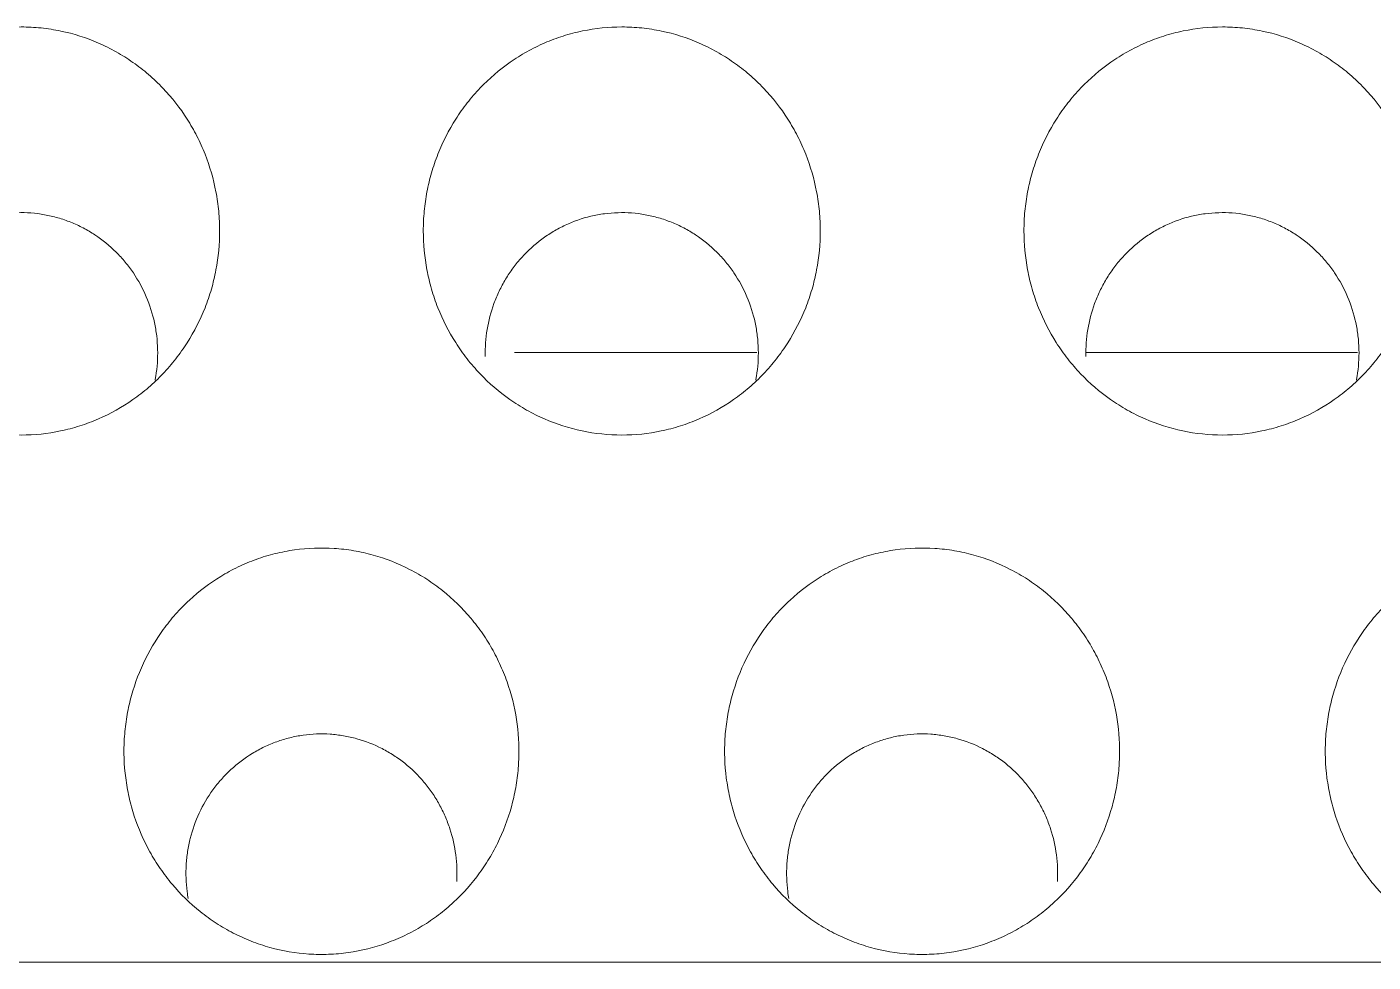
# Model space of a CAD drawing. Header units: millimetres. Extents: x 70151 to 230897, y 35202 to 113211.
# Drawn here: x 179014.93 to 179021.63, y 69179.68 to 69184.33 of the extents above; entities that cross this region are included whole.
import ezdxf

# ---------------------------------------------------------------- set-up
doc = ezdxf.new("R2010")
doc.units = ezdxf.units.MM
doc.header["$LTSCALE"] = 50
doc.layers.add('2-con', color=2, linetype='Continuous')
doc.layers.add('mark-B', color=2, linetype='Continuous', lineweight=20)

# ---------------------------------------------------------------- blocks, each defined once
blk = doc.blocks.new('무풍1WAY 대형')
at = {"layer": 'mark-B'}
for p, q in [((289.2596, -420.2368), (-384.8363, -420.2368)), ((-365.2828, -423.2677), (-366.6339, -423.2677)), ((-362.4417, -423.2677), (-363.6468, -423.2677))]:
    blk.add_line(p, q, dxfattribs=at)
for points, knots in [([(-368.4365, -421.2256), (-368.4403, -421.2909), (-368.4355, -421.4199), (-368.4073, -421.5457), (-368.3819, -421.6232), (-368.3764, -421.6387), (-368.3648, -421.6692), (-368.3464, -421.7144), (-368.3105, -421.7869), (-368.2765, -421.842), (-368.2489, -421.8822), (-368.2394, -421.8954), (-368.2196, -421.9214), (-368.2093, -421.9342), (-368.1565, -421.997), (-368.1099, -422.0424), (-368.0339, -422.1033), (-368.0075, -422.1224), (-367.9662, -422.1492), (-367.9522, -422.1578), (-367.9236, -422.1743), (-367.9092, -422.1822), (-367.8363, -422.2196), (-367.7757, -422.2433), (-367.6969, -422.2653), (-367.681, -422.2693), (-367.6488, -422.2765), (-367.6326, -422.2797), (-367.5838, -422.288), (-367.5512, -422.2918), (-367.4533, -422.2982), (-367.388, -422.2959), (-367.3062, -422.2843), (-367.2899, -422.2816), (-367.2576, -422.2753), (-367.2095, -422.2647), (-367.1314, -422.241), (-367.071, -422.2158), (-367.0266, -422.1945), (-367.0118, -422.187), (-366.9829, -422.1713), (-366.9686, -422.1631), (-366.8988, -422.1205), (-366.8469, -422.0812), (-366.787, -422.0257), (-366.7752, -422.0143), (-366.7522, -421.9908), (-366.741, -421.9788), (-366.7084, -421.942), (-366.6881, -421.9166), (-366.6309, -421.8379), (-366.5979, -421.7819), (-366.5425, -421.663), (-366.5209, -421.6019), (-366.4972, -421.5078), (-366.4907, -421.4761), (-366.4808, -421.4118), (-366.4773, -421.3791), (-366.4716, -421.2817), (-366.4739, -421.2171), (-366.4863, -421.1209), (-366.4919, -421.0889), (-366.5027, -421.0411), (-366.5067, -421.0252), (-366.5153, -420.9938), (-366.52, -420.9782), (-366.5453, -420.9012), (-366.571, -420.8419), (-366.6104, -420.7708), (-366.6187, -420.7568), (-366.6359, -420.7289), (-366.6449, -420.7152), (-366.6727, -420.6747), (-366.6924, -420.6488), (-366.7551, -420.5743), (-366.8015, -420.5289), (-366.8654, -420.4776), (-366.8786, -420.4676), (-366.9053, -420.4484), (-366.9459, -420.4206), (-367.0164, -420.3798), (-367.0757, -420.353), (-367.1214, -420.335), (-367.1368, -420.3294), (-367.1681, -420.319), (-367.1839, -420.3141), (-367.2634, -420.2921), (-367.3278, -420.2811), (-367.4256, -420.2747), (-367.4585, -420.2742), (-367.508, -420.276), (-367.5245, -420.2771), (-367.5573, -420.28), (-367.5737, -420.2819), (-367.6547, -420.2934), (-367.7181, -420.3091), (-367.7955, -420.3369), (-367.8109, -420.3429), (-367.8414, -420.3557), (-367.8863, -420.3759), (-367.958, -420.4149), (-368.0119, -420.4516), (-368.051, -420.4812), (-368.0638, -420.4914), (-368.089, -420.5126), (-368.1014, -420.5235), (-368.1615, -420.5792), (-368.2045, -420.6279), (-368.2619, -420.7068), (-368.2798, -420.7342), (-368.313, -420.7908), (-368.3282, -420.8196), (-368.3692, -420.9079), (-368.3909, -420.9689), (-368.4148, -421.0636), (-368.4213, -421.0958), (-368.4312, -421.1604), (-368.4346, -421.1929), (-368.4365, -421.2256)], [0, 0, 0, 0, 0.03125, 0.0625, 0.0625, 0.070312, 0.070312, 0.078125, 0.09375, 0.109375, 0.109375, 0.117187, 0.117187, 0.125, 0.125, 0.15625, 0.15625, 0.171875, 0.171875, 0.179687, 0.179687, 0.1875, 0.1875, 0.21875, 0.21875, 0.226562, 0.226562, 0.234375, 0.234375, 0.25, 0.25, 0.28125, 0.28125, 0.289062, 0.289062, 0.296875, 0.3125, 0.328125, 0.328125, 0.335937, 0.335937, 0.34375, 0.34375, 0.375, 0.375, 0.382812, 0.382812, 0.390625, 0.390625, 0.40625, 0.40625, 0.4375, 0.4375, 0.46875, 0.46875, 0.484375, 0.484375, 0.5, 0.5, 0.53125, 0.53125, 0.546875, 0.546875, 0.554687, 0.554687, 0.5625, 0.5625, 0.59375, 0.59375, 0.601562, 0.601562, 0.609375, 0.609375, 0.625, 0.625, 0.65625, 0.65625, 0.664062, 0.664062, 0.671875, 0.6875, 0.703125, 0.703125, 0.710937, 0.710937, 0.71875, 0.71875, 0.75, 0.75, 0.765625, 0.765625, 0.773437, 0.773437, 0.78125, 0.78125, 0.8125, 0.8125, 0.820312, 0.820312, 0.828125, 0.84375, 0.859375, 0.859375, 0.867187, 0.867187, 0.875, 0.875, 0.90625, 0.90625, 0.921875, 0.921875, 0.9375, 0.9375, 0.96875, 0.96875, 0.984375, 0.984375, 1, 1, 1, 1]), ([(-365.4489, -421.2256), (-365.4527, -421.2909), (-365.4479, -421.4199), (-365.4197, -421.5457), (-365.3944, -421.6232), (-365.3889, -421.6387), (-365.3773, -421.6692), (-365.3588, -421.7144), (-365.323, -421.7869), (-365.289, -421.842), (-365.2614, -421.8822), (-365.2518, -421.8954), (-365.232, -421.9214), (-365.2218, -421.9342), (-365.1689, -421.997), (-365.1224, -422.0424), (-365.0463, -422.1033), (-365.0199, -422.1224), (-364.9787, -422.1492), (-364.9646, -422.1578), (-364.9361, -422.1743), (-364.9216, -422.1822), (-364.8488, -422.2196), (-364.7881, -422.2433), (-364.7093, -422.2653), (-364.6934, -422.2693), (-364.6613, -422.2765), (-364.645, -422.2797), (-364.5962, -422.288), (-364.5636, -422.2918), (-364.4658, -422.2982), (-364.4005, -422.2959), (-364.3187, -422.2843), (-364.3023, -422.2816), (-364.27, -422.2753), (-364.2219, -422.2647), (-364.1438, -422.241), (-364.0835, -422.2158), (-364.039, -422.1945), (-364.0243, -422.187), (-363.9953, -422.1713), (-363.9811, -422.1631), (-363.9112, -422.1205), (-363.8594, -422.0812), (-363.7994, -422.0257), (-363.7877, -422.0143), (-363.7647, -421.9908), (-363.7535, -421.9788), (-363.7209, -421.942), (-363.7005, -421.9166), (-363.6433, -421.8379), (-363.6103, -421.7819), (-363.5549, -421.663), (-363.5333, -421.6019), (-363.5096, -421.5078), (-363.5032, -421.4761), (-363.4933, -421.4118), (-363.4898, -421.3791), (-363.4841, -421.2817), (-363.4863, -421.2171), (-363.4987, -421.1209), (-363.5043, -421.0889), (-363.5151, -421.0411), (-363.5191, -421.0252), (-363.5278, -420.9938), (-363.5325, -420.9782), (-363.5577, -420.9012), (-363.5835, -420.8419), (-363.6229, -420.7708), (-363.6311, -420.7568), (-363.6483, -420.7289), (-363.6573, -420.7152), (-363.6851, -420.6747), (-363.7049, -420.6488), (-363.7675, -420.5743), (-363.8139, -420.5289), (-363.8779, -420.4776), (-363.891, -420.4676), (-363.9177, -420.4484), (-363.9583, -420.4206), (-364.0288, -420.3798), (-364.0882, -420.353), (-364.1339, -420.335), (-364.1493, -420.3294), (-364.1805, -420.319), (-364.1964, -420.3141), (-364.2758, -420.2921), (-364.3402, -420.2811), (-364.4381, -420.2747), (-364.4709, -420.2742), (-364.5205, -420.276), (-364.537, -420.2771), (-364.5698, -420.28), (-364.5861, -420.2819), (-364.6672, -420.2934), (-364.7306, -420.3091), (-364.8079, -420.3369), (-364.8234, -420.3429), (-364.8538, -420.3557), (-364.8988, -420.3759), (-364.9705, -420.4149), (-365.0243, -420.4516), (-365.0635, -420.4812), (-365.0763, -420.4914), (-365.1015, -420.5126), (-365.1139, -420.5235), (-365.1739, -420.5792), (-365.217, -420.6279), (-365.2743, -420.7068), (-365.2922, -420.7342), (-365.3255, -420.7908), (-365.3406, -420.8196), (-365.3817, -420.9079), (-365.4033, -420.9689), (-365.4272, -421.0636), (-365.4337, -421.0958), (-365.4436, -421.1604), (-365.4471, -421.1929), (-365.4489, -421.2256)], [0, 0, 0, 0, 0.03125, 0.0625, 0.0625, 0.070313, 0.070313, 0.078125, 0.09375, 0.109375, 0.109375, 0.117188, 0.117188, 0.125, 0.125, 0.15625, 0.15625, 0.171875, 0.171875, 0.179688, 0.179688, 0.1875, 0.1875, 0.21875, 0.21875, 0.226563, 0.226563, 0.234375, 0.234375, 0.25, 0.25, 0.28125, 0.28125, 0.289063, 0.289063, 0.296875, 0.3125, 0.328125, 0.328125, 0.335938, 0.335938, 0.34375, 0.34375, 0.375, 0.375, 0.382813, 0.382813, 0.390625, 0.390625, 0.40625, 0.40625, 0.4375, 0.4375, 0.46875, 0.46875, 0.484375, 0.484375, 0.5, 0.5, 0.53125, 0.53125, 0.546875, 0.546875, 0.554688, 0.554688, 0.5625, 0.5625, 0.59375, 0.59375, 0.601563, 0.601563, 0.609375, 0.609375, 0.625, 0.625, 0.65625, 0.65625, 0.664063, 0.664063, 0.671875, 0.6875, 0.703125, 0.703125, 0.710938, 0.710938, 0.71875, 0.71875, 0.75, 0.75, 0.765625, 0.765625, 0.773438, 0.773438, 0.78125, 0.78125, 0.8125, 0.8125, 0.820313, 0.820313, 0.828125, 0.84375, 0.859375, 0.859375, 0.867188, 0.867188, 0.875, 0.875, 0.90625, 0.90625, 0.921875, 0.921875, 0.9375, 0.9375, 0.96875, 0.96875, 0.984375, 0.984375, 1, 1, 1, 1]), ([(-362.4614, -421.2256), (-362.4652, -421.2909), (-362.4604, -421.4199), (-362.4322, -421.5457), (-362.4068, -421.6232), (-362.4013, -421.6387), (-362.3897, -421.6692), (-362.3713, -421.7144), (-362.3355, -421.7869), (-362.3014, -421.842), (-362.2738, -421.8822), (-362.2643, -421.8954), (-362.2445, -421.9214), (-362.2342, -421.9342), (-362.1814, -421.997), (-362.1348, -422.0424), (-362.0588, -422.1033), (-362.0324, -422.1224), (-361.9911, -422.1492), (-361.9771, -422.1578), (-361.9485, -422.1743), (-361.9341, -422.1822), (-361.8612, -422.2196), (-361.8006, -422.2433), (-361.7218, -422.2653), (-361.7059, -422.2693), (-361.6738, -422.2765), (-361.6575, -422.2797), (-361.6087, -422.288), (-361.5761, -422.2918), (-361.4782, -422.2982), (-361.4129, -422.2959), (-361.3311, -422.2843), (-361.3148, -422.2816), (-361.2825, -422.2753), (-361.2344, -422.2647), (-361.1563, -422.241), (-361.0959, -422.2158), (-361.0515, -422.1945), (-361.0367, -422.187), (-361.0078, -422.1713), (-360.9935, -422.1631), (-360.9237, -422.1205), (-360.8718, -422.0812), (-360.8119, -422.0257), (-360.8001, -422.0143), (-360.7771, -421.9908), (-360.7659, -421.9788), (-360.7333, -421.942), (-360.713, -421.9166), (-360.6558, -421.8379), (-360.6228, -421.7819), (-360.5674, -421.663), (-360.5458, -421.6019), (-360.5221, -421.5078), (-360.5156, -421.4761), (-360.5057, -421.4118), (-360.5022, -421.3791), (-360.4965, -421.2817), (-360.4988, -421.2171), (-360.5112, -421.1209), (-360.5168, -421.0889), (-360.5276, -421.0411), (-360.5316, -421.0252), (-360.5402, -420.9938), (-360.5449, -420.9782), (-360.5702, -420.9012), (-360.596, -420.8419), (-360.6353, -420.7708), (-360.6436, -420.7568), (-360.6608, -420.7289), (-360.6698, -420.7152), (-360.6976, -420.6747), (-360.7173, -420.6488), (-360.78, -420.5743), (-360.8264, -420.5289), (-360.8903, -420.4776), (-360.9035, -420.4676), (-360.9302, -420.4484), (-360.9708, -420.4206), (-361.0413, -420.3798), (-361.1006, -420.353), (-361.1463, -420.335), (-361.1617, -420.3294), (-361.193, -420.319), (-361.2088, -420.3141), (-361.2883, -420.2921), (-361.3527, -420.2811), (-361.4505, -420.2747), (-361.4834, -420.2742), (-361.5329, -420.276), (-361.5494, -420.2771), (-361.5823, -420.28), (-361.5986, -420.2819), (-361.6796, -420.2934), (-361.743, -420.3091), (-361.8204, -420.3369), (-361.8358, -420.3429), (-361.8663, -420.3557), (-361.9112, -420.3759), (-361.9829, -420.4149), (-362.0368, -420.4516), (-362.0759, -420.4812), (-362.0887, -420.4914), (-362.114, -420.5126), (-362.1263, -420.5235), (-362.1864, -420.5792), (-362.2294, -420.6279), (-362.2868, -420.7068), (-362.3047, -420.7342), (-362.338, -420.7908), (-362.3531, -420.8196), (-362.3941, -420.9079), (-362.4158, -420.9689), (-362.4397, -421.0636), (-362.4462, -421.0958), (-362.4561, -421.1604), (-362.4595, -421.1929), (-362.4614, -421.2256)], [0, 0, 0, 0, 0.03125, 0.0625, 0.0625, 0.070313, 0.070313, 0.078125, 0.09375, 0.109375, 0.109375, 0.117188, 0.117188, 0.125, 0.125, 0.15625, 0.15625, 0.171875, 0.171875, 0.179688, 0.179688, 0.1875, 0.1875, 0.21875, 0.21875, 0.226563, 0.226563, 0.234375, 0.234375, 0.25, 0.25, 0.28125, 0.28125, 0.289063, 0.289063, 0.296875, 0.3125, 0.328125, 0.328125, 0.335938, 0.335938, 0.34375, 0.34375, 0.375, 0.375, 0.382813, 0.382813, 0.390625, 0.390625, 0.40625, 0.40625, 0.4375, 0.4375, 0.46875, 0.46875, 0.484375, 0.484375, 0.5, 0.5, 0.53125, 0.53125, 0.546875, 0.546875, 0.554688, 0.554688, 0.5625, 0.5625, 0.59375, 0.59375, 0.601563, 0.601563, 0.609375, 0.609375, 0.625, 0.625, 0.65625, 0.65625, 0.664063, 0.664063, 0.671875, 0.6875, 0.703125, 0.703125, 0.710938, 0.710938, 0.71875, 0.71875, 0.75, 0.75, 0.765625, 0.765625, 0.773438, 0.773438, 0.78125, 0.78125, 0.8125, 0.8125, 0.820313, 0.820313, 0.828125, 0.84375, 0.859375, 0.859375, 0.867188, 0.867188, 0.875, 0.875, 0.90625, 0.90625, 0.921875, 0.921875, 0.9375, 0.9375, 0.96875, 0.96875, 0.984375, 0.984375, 1, 1, 1, 1]), ([(-363.8055, -420.5524), (-363.8034, -420.5639), (-363.8016, -420.5755), (-363.7945, -420.6312), (-363.7929, -420.6755), (-363.7969, -420.7423), (-363.7993, -420.7647), (-363.8061, -420.8088), (-363.8105, -420.8306), (-363.8268, -420.8952), (-363.8416, -420.9371), (-363.8796, -421.0187), (-363.9022, -421.0571), (-363.9415, -421.1112), (-363.9555, -421.1286), (-363.9778, -421.1538), (-363.9856, -421.1621), (-364.0013, -421.1782), (-364.0094, -421.1861), (-364.0505, -421.2241), (-364.0861, -421.2511), (-364.1341, -421.2804), (-364.1438, -421.286), (-364.1637, -421.2968), (-364.1738, -421.3019), (-364.2043, -421.3165), (-364.2457, -421.3338), (-364.2993, -421.3501), (-364.3323, -421.3574), (-364.3545, -421.3617), (-364.3657, -421.3636), (-364.4219, -421.3715), (-364.4667, -421.3731), (-364.5338, -421.3687), (-364.5562, -421.366), (-364.5897, -421.3603), (-364.6009, -421.3581), (-364.6229, -421.3532), (-364.6338, -421.3504), (-364.6879, -421.3354), (-364.7295, -421.3191), (-364.7895, -421.2882), (-364.8092, -421.2768), (-364.8469, -421.2523), (-364.865, -421.2392), (-364.9172, -421.1974), (-364.9492, -421.1663), (-364.9854, -421.1232), (-364.9925, -421.1143), (-365.006, -421.0965), (-365.0126, -421.0874), (-365.0315, -421.0599), (-365.0549, -421.0221), (-365.0794, -420.9723), (-365.0921, -420.9412), (-365.1001, -420.9203), (-365.1038, -420.9097), (-365.1212, -420.8565), (-365.1405, -420.7702), (-365.1438, -420.6816), (-365.1412, -420.6368)], [0, 0, 0, 0, 0.015264, 0.015264, 0.073189, 0.073189, 0.102152, 0.102152, 0.131115, 0.131115, 0.189041, 0.189041, 0.246966, 0.246966, 0.275929, 0.275929, 0.290411, 0.290411, 0.304892, 0.304892, 0.362818, 0.362818, 0.377299, 0.377299, 0.391781, 0.391781, 0.420743, 0.449706, 0.464188, 0.464188, 0.478669, 0.478669, 0.536595, 0.536595, 0.565558, 0.565558, 0.580039, 0.580039, 0.59452, 0.59452, 0.652446, 0.652446, 0.681409, 0.681409, 0.710372, 0.710372, 0.768297, 0.768297, 0.782779, 0.782779, 0.79726, 0.79726, 0.826223, 0.855186, 0.869667, 0.869667, 0.884149, 0.884149, 0.942074, 1, 1, 1, 1]), ([(-360.8179, -420.5524), (-360.8159, -420.5639), (-360.8141, -420.5755), (-360.8069, -420.6312), (-360.8054, -420.6755), (-360.8093, -420.7423), (-360.8117, -420.7647), (-360.8185, -420.8088), (-360.8229, -420.8306), (-360.8392, -420.8952), (-360.854, -420.9371), (-360.8921, -421.0187), (-360.9147, -421.0571), (-360.954, -421.1112), (-360.9679, -421.1286), (-360.9903, -421.1538), (-360.998, -421.1621), (-361.0138, -421.1782), (-361.0218, -421.1861), (-361.063, -421.2241), (-361.0986, -421.2511), (-361.1465, -421.2804), (-361.1563, -421.286), (-361.1762, -421.2968), (-361.1863, -421.3019), (-361.2168, -421.3165), (-361.2582, -421.3338), (-361.3118, -421.3501), (-361.3448, -421.3574), (-361.367, -421.3617), (-361.3782, -421.3636), (-361.4343, -421.3715), (-361.4791, -421.3731), (-361.5463, -421.3687), (-361.5686, -421.366), (-361.6021, -421.3603), (-361.6133, -421.3581), (-361.6353, -421.3532), (-361.6463, -421.3504), (-361.7003, -421.3354), (-361.742, -421.3191), (-361.802, -421.2882), (-361.8216, -421.2768), (-361.8594, -421.2523), (-361.8775, -421.2392), (-361.9297, -421.1974), (-361.9616, -421.1663), (-361.9979, -421.1232), (-362.0049, -421.1143), (-362.0185, -421.0965), (-362.025, -421.0874), (-362.044, -421.0599), (-362.0673, -421.0221), (-362.0919, -420.9723), (-362.1046, -420.9412), (-362.1125, -420.9203), (-362.1163, -420.9097), (-362.1337, -420.8565), (-362.153, -420.7702), (-362.1563, -420.6816), (-362.1537, -420.6368)], [0, 0, 0, 0, 0.015264, 0.015264, 0.073189, 0.073189, 0.102152, 0.102152, 0.131115, 0.131115, 0.189041, 0.189041, 0.246966, 0.246966, 0.275929, 0.275929, 0.290411, 0.290411, 0.304892, 0.304892, 0.362818, 0.362818, 0.377299, 0.377299, 0.391781, 0.391781, 0.420743, 0.449706, 0.464188, 0.464188, 0.478669, 0.478669, 0.536595, 0.536595, 0.565558, 0.565558, 0.580039, 0.580039, 0.59452, 0.59452, 0.652446, 0.652446, 0.681409, 0.681409, 0.710372, 0.710372, 0.768297, 0.768297, 0.782779, 0.782779, 0.79726, 0.79726, 0.826223, 0.855186, 0.869667, 0.869667, 0.884149, 0.884149, 0.942074, 1, 1, 1, 1]), ([(-365.9622, -422.8577), (-366.0287, -422.8577), (-366.0941, -422.8646), (-366.1904, -422.8846), (-366.2222, -422.893), (-366.2695, -422.908), (-366.2853, -422.9135), (-366.3162, -422.9251), (-366.3315, -422.9313), (-366.4069, -422.9641), (-366.464, -422.9961), (-366.5448, -423.0527), (-366.5711, -423.0731), (-366.6209, -423.116), (-366.6683, -423.1611), (-366.711, -423.2105), (-366.7412, -423.2491), (-366.751, -423.2622), (-366.77, -423.289), (-366.7792, -423.3027), (-366.8234, -423.3721), (-366.8529, -423.4301), (-366.8887, -423.5209), (-366.8993, -423.5517), (-366.913, -423.5989), (-366.9172, -423.6149), (-366.9248, -423.6468), (-366.9282, -423.6627), (-366.9433, -423.7428), (-366.9494, -423.8074), (-366.9494, -423.8887), (-366.949, -423.905), (-366.9475, -423.9377), (-366.9463, -423.9541), (-366.9417, -424.0031), (-366.9371, -424.0353), (-366.9189, -424.131), (-366.9009, -424.1934), (-366.8649, -424.2846), (-366.8513, -424.3147), (-366.8216, -424.373), (-366.8054, -424.4013), (-366.753, -424.4835), (-366.7129, -424.5349), (-366.6559, -424.5946), (-366.6442, -424.6062), (-366.6204, -424.6289), (-366.5839, -424.6619), (-366.5195, -424.7119), (-366.4642, -424.7468), (-366.4212, -424.7709), (-366.4066, -424.7786), (-366.3769, -424.7934), (-366.3619, -424.8004), (-366.2862, -424.8333), (-366.2237, -424.8531), (-366.1273, -424.8733), (-366.0947, -424.8785), (-366.0286, -424.8853), (-365.9956, -424.887), (-365.897, -424.8871), (-365.8317, -424.8805), (-365.7507, -424.8637), (-365.7344, -424.8599), (-365.7024, -424.8515), (-365.6548, -424.8377), (-365.578, -424.8089), (-365.5192, -424.7799), (-365.4617, -424.7478), (-365.4335, -424.7301), (-365.3526, -424.6735), (-365.3031, -424.6309), (-365.2465, -424.5717), (-365.2355, -424.5596), (-365.214, -424.5347), (-365.2034, -424.522), (-365.173, -424.4831), (-365.1541, -424.4564), (-365.1015, -424.374), (-365.0719, -424.316), (-365.0417, -424.2397), (-365.0359, -424.2242), (-365.0254, -424.1932), (-365.0106, -424.1465), (-364.9917, -424.0675), (-364.9826, -424.0032), (-364.978, -423.9545), (-364.9768, -423.9382), (-364.9753, -423.9055), (-364.9749, -423.8891), (-364.9749, -423.8072), (-364.981, -423.7426), (-364.9991, -423.6469), (-365.0066, -423.6152), (-365.0203, -423.5681), (-365.0252, -423.5524), (-365.0358, -423.5213), (-365.0415, -423.5059), (-365.0715, -423.43), (-365.1009, -423.3721), (-365.1534, -423.2896), (-365.1723, -423.2629), (-365.213, -423.2108), (-365.2344, -423.186), (-365.302, -423.1151), (-365.3514, -423.0725), (-365.4186, -423.0252), (-365.4323, -423.0161), (-365.4604, -422.9984), (-365.4746, -422.99), (-365.5177, -422.9658), (-365.5471, -422.9512), (-365.6371, -422.912), (-365.6996, -422.8919), (-365.8298, -422.8646), (-365.8956, -422.8577), (-365.9622, -422.8577)], [0, 0, 0, 0, 0.03125, 0.03125, 0.046875, 0.046875, 0.054688, 0.054688, 0.0625, 0.0625, 0.09375, 0.09375, 0.109375, 0.109375, 0.125, 0.140625, 0.140625, 0.148438, 0.148438, 0.15625, 0.15625, 0.1875, 0.1875, 0.203125, 0.203125, 0.210938, 0.210938, 0.21875, 0.21875, 0.25, 0.25, 0.257812, 0.257812, 0.265625, 0.265625, 0.28125, 0.28125, 0.3125, 0.3125, 0.328125, 0.328125, 0.34375, 0.34375, 0.375, 0.375, 0.382812, 0.382812, 0.390625, 0.40625, 0.421875, 0.421875, 0.429687, 0.429687, 0.4375, 0.4375, 0.46875, 0.46875, 0.484375, 0.484375, 0.5, 0.5, 0.53125, 0.53125, 0.539062, 0.539062, 0.546875, 0.5625, 0.578125, 0.578125, 0.59375, 0.59375, 0.625, 0.625, 0.632813, 0.632813, 0.640625, 0.640625, 0.65625, 0.65625, 0.6875, 0.6875, 0.695313, 0.695313, 0.703125, 0.71875, 0.734375, 0.734375, 0.742188, 0.742188, 0.75, 0.75, 0.78125, 0.78125, 0.796875, 0.796875, 0.804688, 0.804688, 0.8125, 0.8125, 0.84375, 0.84375, 0.859375, 0.859375, 0.875, 0.875, 0.90625, 0.90625, 0.914062, 0.914062, 0.921875, 0.921875, 0.9375, 0.9375, 0.96875, 0.96875, 1, 1, 1, 1]), ([(-362.9746, -422.8577), (-363.0411, -422.8577), (-363.1065, -422.8646), (-363.2028, -422.8846), (-363.2347, -422.893), (-363.282, -422.908), (-363.2977, -422.9135), (-363.3287, -422.9251), (-363.344, -422.9313), (-363.4194, -422.9641), (-363.4765, -422.9961), (-363.5573, -423.0527), (-363.5835, -423.0731), (-363.6334, -423.116), (-363.6808, -423.1611), (-363.7234, -423.2105), (-363.7537, -423.2491), (-363.7635, -423.2622), (-363.7824, -423.289), (-363.7916, -423.3027), (-363.8358, -423.3721), (-363.8653, -423.4301), (-363.9012, -423.5209), (-363.9117, -423.5517), (-363.9254, -423.5989), (-363.9296, -423.6149), (-363.9372, -423.6468), (-363.9406, -423.6627), (-363.9558, -423.7428), (-363.9618, -423.8074), (-363.9619, -423.8887), (-363.9615, -423.905), (-363.96, -423.9377), (-363.9588, -423.9541), (-363.9542, -424.0031), (-363.9496, -424.0353), (-363.9314, -424.131), (-363.9134, -424.1934), (-363.8774, -424.2846), (-363.8638, -424.3147), (-363.834, -424.373), (-363.8178, -424.4013), (-363.7654, -424.4835), (-363.7253, -424.5349), (-363.6684, -424.5946), (-363.6567, -424.6062), (-363.6328, -424.6289), (-363.5964, -424.6619), (-363.532, -424.7119), (-363.4766, -424.7468), (-363.4336, -424.7709), (-363.419, -424.7786), (-363.3894, -424.7934), (-363.3743, -424.8004), (-363.2986, -424.8333), (-363.2362, -424.8531), (-363.1398, -424.8733), (-363.1072, -424.8785), (-363.041, -424.8853), (-363.008, -424.887), (-362.9094, -424.8871), (-362.8441, -424.8805), (-362.7631, -424.8637), (-362.7469, -424.8599), (-362.7148, -424.8515), (-362.6673, -424.8377), (-362.5905, -424.8089), (-362.5317, -424.7799), (-362.4742, -424.7478), (-362.446, -424.7301), (-362.3651, -424.6735), (-362.3155, -424.6309), (-362.259, -424.5717), (-362.248, -424.5596), (-362.2264, -424.5347), (-362.2159, -424.522), (-362.1854, -424.4831), (-362.1665, -424.4564), (-362.1139, -424.374), (-362.0843, -424.316), (-362.0541, -424.2397), (-362.0484, -424.2242), (-362.0378, -424.1932), (-362.0231, -424.1465), (-362.0042, -424.0675), (-361.9951, -424.0032), (-361.9905, -423.9545), (-361.9893, -423.9382), (-361.9877, -423.9055), (-361.9874, -423.8891), (-361.9873, -423.8072), (-361.9935, -423.7426), (-362.0116, -423.6469), (-362.0191, -423.6152), (-362.0327, -423.5681), (-362.0377, -423.5524), (-362.0483, -423.5213), (-362.0539, -423.5059), (-362.0839, -423.43), (-362.1134, -423.3721), (-362.1659, -423.2896), (-362.1848, -423.2629), (-362.2254, -423.2108), (-362.2469, -423.186), (-362.3145, -423.1151), (-362.3638, -423.0725), (-362.4311, -423.0252), (-362.4448, -423.0161), (-362.4728, -422.9984), (-362.4871, -422.99), (-362.5302, -422.9658), (-362.5595, -422.9512), (-362.6495, -422.912), (-362.712, -422.8919), (-362.8422, -422.8646), (-362.9081, -422.8577), (-362.9746, -422.8577)], [0, 0, 0, 0, 0.03125, 0.03125, 0.046875, 0.046875, 0.054687, 0.054687, 0.0625, 0.0625, 0.09375, 0.09375, 0.109375, 0.109375, 0.125, 0.140625, 0.140625, 0.148437, 0.148437, 0.15625, 0.15625, 0.1875, 0.1875, 0.203125, 0.203125, 0.210937, 0.210937, 0.21875, 0.21875, 0.25, 0.25, 0.257812, 0.257812, 0.265625, 0.265625, 0.28125, 0.28125, 0.3125, 0.3125, 0.328125, 0.328125, 0.34375, 0.34375, 0.375, 0.375, 0.382812, 0.382812, 0.390625, 0.40625, 0.421875, 0.421875, 0.429687, 0.429687, 0.4375, 0.4375, 0.46875, 0.46875, 0.484375, 0.484375, 0.5, 0.5, 0.53125, 0.53125, 0.539062, 0.539062, 0.546875, 0.5625, 0.578125, 0.578125, 0.59375, 0.59375, 0.625, 0.625, 0.632812, 0.632812, 0.640625, 0.640625, 0.65625, 0.65625, 0.6875, 0.6875, 0.695312, 0.695312, 0.703125, 0.71875, 0.734375, 0.734375, 0.742187, 0.742187, 0.75, 0.75, 0.78125, 0.78125, 0.796875, 0.796875, 0.804687, 0.804687, 0.8125, 0.8125, 0.84375, 0.84375, 0.859375, 0.859375, 0.875, 0.875, 0.90625, 0.90625, 0.914062, 0.914062, 0.921875, 0.921875, 0.9375, 0.9375, 0.96875, 0.96875, 1, 1, 1, 1]), ([(-359.9871, -422.8577), (-360.0536, -422.8577), (-360.119, -422.8646), (-360.2153, -422.8846), (-360.2471, -422.893), (-360.2944, -422.908), (-360.3102, -422.9135), (-360.3411, -422.9251), (-360.3564, -422.9313), (-360.4318, -422.9641), (-360.4889, -422.9961), (-360.5697, -423.0527), (-360.596, -423.0731), (-360.6458, -423.116), (-360.6932, -423.1611), (-360.7359, -423.2105), (-360.7661, -423.2491), (-360.7759, -423.2622), (-360.7949, -423.289), (-360.8041, -423.3027), (-360.8483, -423.3721), (-360.8778, -423.4301), (-360.9136, -423.5209), (-360.9242, -423.5517), (-360.9379, -423.5989), (-360.9421, -423.6149), (-360.9497, -423.6468), (-360.9531, -423.6627), (-360.9683, -423.7428), (-360.9743, -423.8074), (-360.9743, -423.8887), (-360.9739, -423.905), (-360.9724, -423.9377), (-360.9712, -423.9541), (-360.9666, -424.0031), (-360.962, -424.0353), (-360.9438, -424.131), (-360.9258, -424.1934), (-360.8898, -424.2846), (-360.8762, -424.3147), (-360.8465, -424.373), (-360.8303, -424.4013), (-360.7779, -424.4835), (-360.7378, -424.5349), (-360.6808, -424.5946), (-360.6691, -424.6062), (-360.6453, -424.6289), (-360.6088, -424.6619), (-360.5444, -424.7119), (-360.4891, -424.7468), (-360.4461, -424.7709), (-360.4315, -424.7786), (-360.4018, -424.7934), (-360.3868, -424.8004), (-360.3111, -424.8333), (-360.2487, -424.8531), (-360.1522, -424.8733), (-360.1196, -424.8785), (-360.0535, -424.8853), (-360.0205, -424.887), (-359.9219, -424.8871), (-359.8566, -424.8805), (-359.7756, -424.8637), (-359.7593, -424.8599), (-359.7273, -424.8515), (-359.6797, -424.8377), (-359.603, -424.8089), (-359.5441, -424.7799), (-359.4866, -424.7478), (-359.4584, -424.7301), (-359.3775, -424.6735), (-359.328, -424.6309), (-359.2714, -424.5717), (-359.2604, -424.5596), (-359.2389, -424.5347), (-359.2284, -424.522), (-359.1979, -424.4831), (-359.179, -424.4564), (-359.1264, -424.374), (-359.0968, -424.316), (-359.0666, -424.2397), (-359.0609, -424.2242), (-359.0503, -424.1932), (-359.0355, -424.1465), (-359.0166, -424.0675), (-359.0075, -424.0032), (-359.0029, -423.9545), (-359.0017, -423.9382), (-359.0002, -423.9055), (-358.9998, -423.8891), (-358.9998, -423.8072), (-359.0059, -423.7426), (-359.024, -423.6469), (-359.0316, -423.6152), (-359.0452, -423.5681), (-359.0501, -423.5524), (-359.0607, -423.5213), (-359.0664, -423.5059), (-359.0964, -423.43), (-359.1258, -423.3721), (-359.1783, -423.2896), (-359.1972, -423.2629), (-359.2379, -423.2108), (-359.2593, -423.186), (-359.3269, -423.1151), (-359.3763, -423.0725), (-359.4435, -423.0252), (-359.4572, -423.0161), (-359.4853, -422.9984), (-359.4995, -422.99), (-359.5426, -422.9658), (-359.572, -422.9512), (-359.662, -422.912), (-359.7245, -422.8919), (-359.8547, -422.8646), (-359.9205, -422.8577), (-359.9871, -422.8577)], [0, 0, 0, 0, 0.03125, 0.03125, 0.046875, 0.046875, 0.054687, 0.054687, 0.0625, 0.0625, 0.09375, 0.09375, 0.109375, 0.109375, 0.125, 0.140625, 0.140625, 0.148438, 0.148438, 0.15625, 0.15625, 0.1875, 0.1875, 0.203125, 0.203125, 0.210938, 0.210938, 0.21875, 0.21875, 0.25, 0.25, 0.257813, 0.257813, 0.265625, 0.265625, 0.28125, 0.28125, 0.3125, 0.3125, 0.328125, 0.328125, 0.34375, 0.34375, 0.375, 0.375, 0.382813, 0.382813, 0.390625, 0.40625, 0.421875, 0.421875, 0.429688, 0.429688, 0.4375, 0.4375, 0.46875, 0.46875, 0.484375, 0.484375, 0.5, 0.5, 0.53125, 0.53125, 0.539063, 0.539063, 0.546875, 0.5625, 0.578125, 0.578125, 0.59375, 0.59375, 0.625, 0.625, 0.632812, 0.632812, 0.640625, 0.640625, 0.65625, 0.65625, 0.6875, 0.6875, 0.695312, 0.695312, 0.703125, 0.71875, 0.734375, 0.734375, 0.742187, 0.742187, 0.75, 0.75, 0.78125, 0.78125, 0.796875, 0.796875, 0.804687, 0.804687, 0.8125, 0.8125, 0.84375, 0.84375, 0.859375, 0.859375, 0.875, 0.875, 0.90625, 0.90625, 0.914062, 0.914062, 0.921875, 0.921875, 0.9375, 0.9375, 0.96875, 0.96875, 1, 1, 1, 1]), ([(-366.6285, -423.1303), (-366.6297, -423.1368), (-366.6309, -423.1433), (-366.6392, -423.194), (-366.6423, -423.2385), (-366.6406, -423.3059), (-366.639, -423.3285), (-366.6336, -423.3732), (-366.6299, -423.3952), (-366.6158, -423.4607), (-366.6023, -423.5035), (-366.5668, -423.5869), (-366.5454, -423.6263), (-366.5078, -423.6821), (-366.4943, -423.7001), (-366.4727, -423.7262), (-366.4652, -423.7348), (-366.4499, -423.7516), (-366.4421, -423.7597), (-366.4021, -423.7995), (-366.3672, -423.8279), (-366.32, -423.8591), (-366.3104, -423.8651), (-366.2908, -423.8767), (-366.2808, -423.8822), (-366.2507, -423.8981), (-366.2096, -423.917), (-366.1563, -423.9353), (-366.1234, -423.9439), (-366.1012, -423.9491), (-366.09, -423.9514), (-366.0338, -423.9614), (-365.9887, -423.9647), (-365.9209, -423.9628), (-365.8983, -423.961), (-365.8644, -423.9566), (-365.8531, -423.9548), (-365.8307, -423.9506), (-365.8196, -423.9483), (-365.7646, -423.9352), (-365.722, -423.9203), (-365.6605, -423.8915), (-365.6402, -423.8808), (-365.6013, -423.8575), (-365.5826, -423.845), (-365.5285, -423.8049), (-365.4952, -423.7747), (-365.4571, -423.7326), (-365.4497, -423.724), (-365.4354, -423.7065), (-365.4284, -423.6976), (-365.4084, -423.6705), (-365.3835, -423.6333), (-365.357, -423.5841), (-365.3432, -423.5533), (-365.3344, -423.5325), (-365.3302, -423.5219), (-365.3109, -423.469), (-365.2884, -423.3828), (-365.2821, -423.2938), (-365.2831, -423.2486)], [0, 0, 0, 0, 0.008601, 0.008601, 0.066919, 0.066919, 0.096078, 0.096078, 0.125236, 0.125236, 0.183554, 0.183554, 0.241872, 0.241872, 0.27103, 0.27103, 0.28561, 0.28561, 0.300189, 0.300189, 0.358507, 0.358507, 0.373086, 0.373086, 0.387666, 0.387666, 0.416824, 0.445983, 0.460562, 0.460562, 0.475142, 0.475142, 0.533459, 0.533459, 0.562618, 0.562618, 0.577198, 0.577198, 0.591777, 0.591777, 0.650095, 0.650095, 0.679253, 0.679253, 0.708412, 0.708412, 0.76673, 0.76673, 0.781309, 0.781309, 0.795889, 0.795889, 0.825047, 0.854206, 0.868785, 0.868785, 0.883365, 0.883365, 0.941682, 1, 1, 1, 1]), ([(-363.641, -423.1303), (-363.6422, -423.1368), (-363.6434, -423.1433), (-363.6516, -423.194), (-363.6547, -423.2385), (-363.653, -423.3059), (-363.6514, -423.3285), (-363.6461, -423.3732), (-363.6424, -423.3952), (-363.6282, -423.4607), (-363.6147, -423.5035), (-363.5793, -423.5869), (-363.5578, -423.6263), (-363.5202, -423.6821), (-363.5068, -423.7001), (-363.4852, -423.7262), (-363.4777, -423.7348), (-363.4624, -423.7516), (-363.4546, -423.7597), (-363.4145, -423.7995), (-363.3797, -423.8279), (-363.3325, -423.8591), (-363.3229, -423.8651), (-363.3033, -423.8767), (-363.2933, -423.8822), (-363.2631, -423.8981), (-363.2221, -423.917), (-363.1687, -423.9353), (-363.1358, -423.9439), (-363.1137, -423.9491), (-363.1024, -423.9514), (-363.0462, -423.9614), (-363.0011, -423.9647), (-362.9334, -423.9628), (-362.9108, -423.961), (-362.8769, -423.9566), (-362.8655, -423.9548), (-362.8431, -423.9506), (-362.832, -423.9483), (-362.777, -423.9352), (-362.7345, -423.9203), (-362.6729, -423.8915), (-362.6527, -423.8808), (-362.6138, -423.8575), (-362.595, -423.845), (-362.5409, -423.8049), (-362.5076, -423.7747), (-362.4696, -423.7326), (-362.4621, -423.724), (-362.4478, -423.7065), (-362.4409, -423.6976), (-362.4208, -423.6705), (-362.396, -423.6333), (-362.3695, -423.5841), (-362.3556, -423.5533), (-362.3469, -423.5325), (-362.3427, -423.5219), (-362.3233, -423.469), (-362.3009, -423.3828), (-362.2945, -423.2938), (-362.2956, -423.2486)], [0, 0, 0, 0, 0.008601, 0.008601, 0.066919, 0.066919, 0.096078, 0.096078, 0.125236, 0.125236, 0.183554, 0.183554, 0.241872, 0.241872, 0.27103, 0.27103, 0.28561, 0.28561, 0.300189, 0.300189, 0.358507, 0.358507, 0.373086, 0.373086, 0.387666, 0.387666, 0.416824, 0.445983, 0.460562, 0.460562, 0.475142, 0.475142, 0.533459, 0.533459, 0.562618, 0.562618, 0.577198, 0.577198, 0.591777, 0.591777, 0.650095, 0.650095, 0.679253, 0.679253, 0.708412, 0.708412, 0.76673, 0.76673, 0.781309, 0.781309, 0.795889, 0.795889, 0.825047, 0.854206, 0.868785, 0.868785, 0.883365, 0.883365, 0.941682, 1, 1, 1, 1]), ([(-360.6534, -423.1303), (-360.6547, -423.1368), (-360.6558, -423.1433), (-360.6641, -423.194), (-360.6672, -423.2385), (-360.6655, -423.3059), (-360.6639, -423.3285), (-360.6585, -423.3732), (-360.6548, -423.3952), (-360.6407, -423.4607), (-360.6272, -423.5035), (-360.5917, -423.5869), (-360.5703, -423.6263), (-360.5327, -423.6821), (-360.5192, -423.7001), (-360.4976, -423.7262), (-360.4901, -423.7348), (-360.4748, -423.7516), (-360.467, -423.7597), (-360.427, -423.7995), (-360.3921, -423.8279), (-360.3449, -423.8591), (-360.3353, -423.8651), (-360.3157, -423.8767), (-360.3057, -423.8822), (-360.2756, -423.8981), (-360.2345, -423.917), (-360.1812, -423.9353), (-360.1483, -423.9439), (-360.1261, -423.9491), (-360.1149, -423.9514), (-360.0587, -423.9614), (-360.0136, -423.9647), (-359.9458, -423.9628), (-359.9232, -423.961), (-359.8893, -423.9566), (-359.878, -423.9548), (-359.8556, -423.9506), (-359.8445, -423.9483), (-359.7895, -423.9352), (-359.7469, -423.9203), (-359.6854, -423.8915), (-359.6651, -423.8808), (-359.6262, -423.8575), (-359.6075, -423.845), (-359.5534, -423.8049), (-359.5201, -423.7747), (-359.482, -423.7326), (-359.4746, -423.724), (-359.4603, -423.7065), (-359.4534, -423.6976), (-359.4333, -423.6705), (-359.4084, -423.6333), (-359.3819, -423.5841), (-359.3681, -423.5533), (-359.3593, -423.5325), (-359.3552, -423.5219), (-359.3358, -423.469), (-359.3133, -423.3828), (-359.307, -423.2938), (-359.308, -423.2486)], [0, 0, 0, 0, 0.008601, 0.008601, 0.066919, 0.066919, 0.096078, 0.096078, 0.125236, 0.125236, 0.183554, 0.183554, 0.241872, 0.241872, 0.27103, 0.27103, 0.28561, 0.28561, 0.300189, 0.300189, 0.358507, 0.358507, 0.373086, 0.373086, 0.387666, 0.387666, 0.416824, 0.445983, 0.460562, 0.460562, 0.475142, 0.475142, 0.533459, 0.533459, 0.562618, 0.562618, 0.577198, 0.577198, 0.591777, 0.591777, 0.650095, 0.650095, 0.679253, 0.679253, 0.708412, 0.708412, 0.76673, 0.76673, 0.781309, 0.781309, 0.795889, 0.795889, 0.825047, 0.854206, 0.868785, 0.868785, 0.883365, 0.883365, 0.941682, 1, 1, 1, 1])]:
    blk.add_open_spline(points, degree=3, knots=knots, dxfattribs=at)
blk = doc.blocks.new('dpdjzjs')
at = {"layer": 'mark-B', "rotation": 180}
blk.add_blockref('무풍1WAY 대형', (178654.9147, 88751.491), dxfattribs=at)

msp = doc.modelspace()

# ---------------------------------------------------------------- block references
at = {"layer": '2-con'}
msp.add_blockref('dpdjzjs', (0, -19992.0434), dxfattribs=at)

doc.saveas('drawing.dxf')
